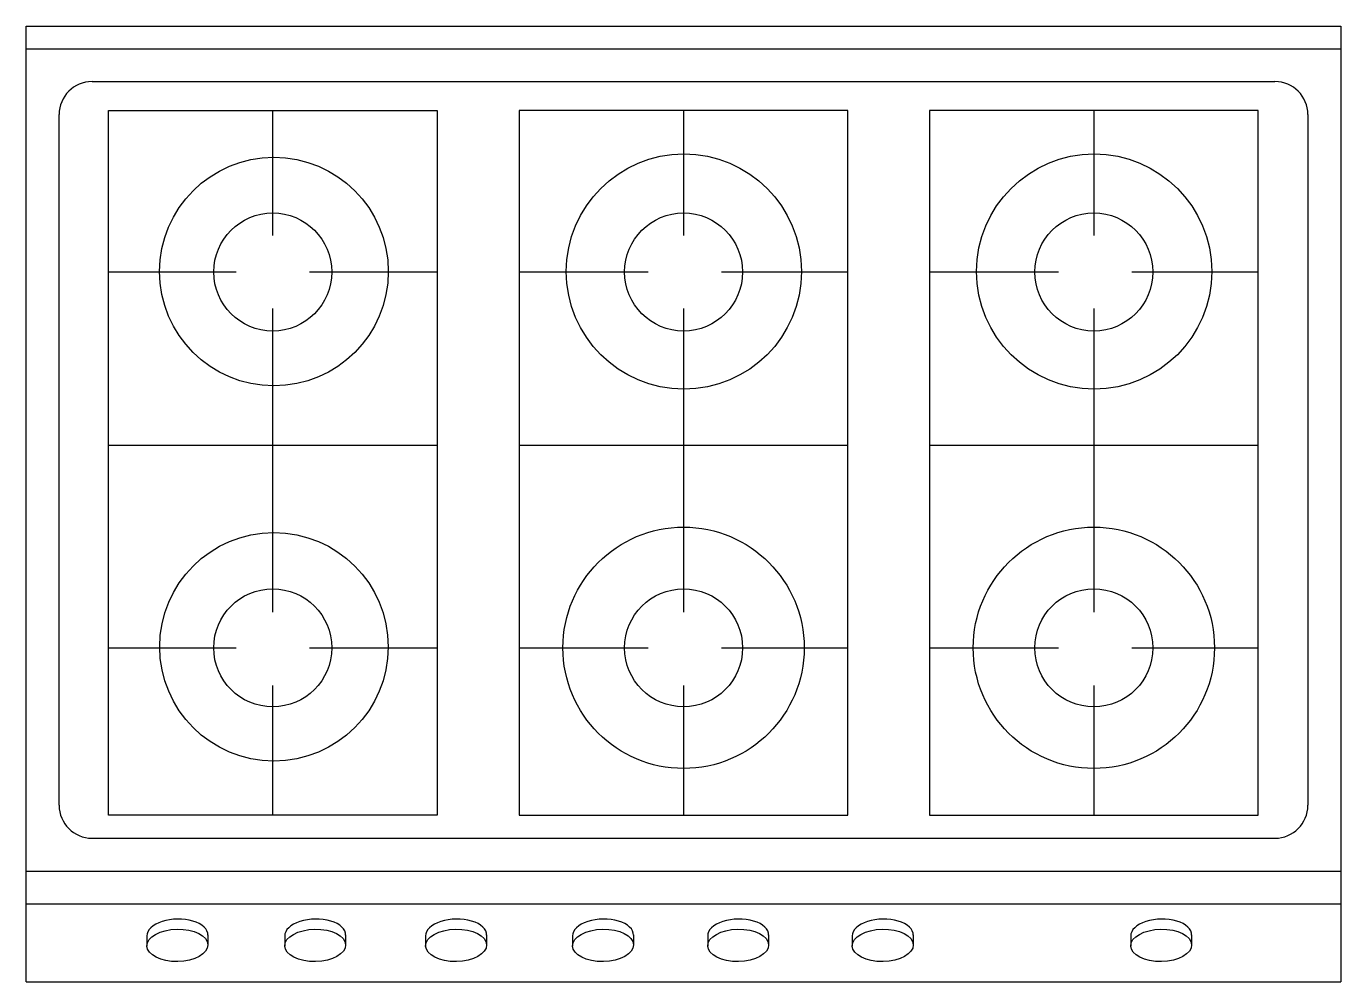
# Model space of a CAD drawing. Extents: x -41.8 to 38.2, y -14 to 44.2.
import ezdxf

# ---------------------------------------------------------------- set-up
doc = ezdxf.new("R2010")
doc.units = 0
doc.header["$MEASUREMENT"] = 0
doc.layers.get('0').update_dxf_attribs({"linetype": 'CONTINUOUS'})

msp = doc.modelspace()

# ---------------------------------------------------------------- linework, layer by layer
for p, q in [((-41.761, 44.17), (38.239, 44.17)), ((-41.761, -13.966), (-41.761, 44.17)), ((38.239, 44.17), (38.239, -13.966)), ((-41.761, 42.803), (38.239, 42.803)), ((-26.76, 31.448), (-26.76, 39.04)), ((-1.757, 39.04), (-1.757, 31.446)), ((23.213, 39.04), (23.213, 31.446)), ((-36.761, 29.219), (-28.988, 29.219)), ((-24.531, 29.219), (-16.759, 29.219)), ((-11.758, 29.219), (-3.907, 29.219)), ((0.55, 29.219), (8.244, 29.219)), ((13.212, 29.219), (21.063, 29.219)), ((25.52, 29.219), (33.214, 29.219)), ((-26.76, 18.672), (-26.76, 26.99)), ((-1.757, 26.992), (-1.757, 18.672)), ((23.213, 26.992), (23.213, 18.672)), ((-26.76, 8.518), (-26.76, 18.672)), ((-1.757, 18.672), (-1.757, 8.517)), ((23.213, 18.672), (23.213, 8.517)), ((-36.761, 6.351), (-28.987, 6.351)), ((-24.532, 6.351), (-16.759, 6.351)), ((-11.758, 6.351), (-3.906, 6.351)), ((0.549, 6.351), (8.244, 6.351)), ((13.212, 6.351), (21.064, 6.351)), ((25.519, 6.351), (33.214, 6.351)), ((-26.76, -3.83), (-26.76, 4.061)), ((-1.757, 4.062), (-1.757, -3.83)), ((23.213, 4.062), (23.213, -3.83)), ((-41.761, -7.233), (38.239, -7.233)), ((-41.761, -9.234), (38.239, -9.234)), ((-41.761, -13.966), (38.239, -13.966))]:
    msp.add_line(p, q)
at = {"color": 1}
for p, q in [((-37.761, 40.803), (34.238, 40.803)), ((-39.761, -3.233), (-39.761, 38.803)), ((-36.761, -3.83), (-36.761, 39.04)), ((-36.761, 39.04), (-16.759, 39.04)), ((-16.759, 39.04), (-16.759, -3.83)), ((-11.758, 39.04), (-11.758, -3.83)), ((8.244, 39.04), (-11.758, 39.04)), ((8.244, -3.83), (8.244, 39.04)), ((33.214, 39.04), (13.212, 39.04)), ((13.212, 39.04), (13.212, -3.83)), ((33.214, -3.83), (33.214, 39.04)), ((36.238, 38.803), (36.238, -3.233)), ((-36.761, 18.672), (-16.759, 18.672)), ((-11.758, 18.672), (8.244, 18.672)), ((13.212, 18.672), (33.214, 18.672)), ((-16.759, -3.83), (-36.761, -3.83)), ((-11.758, -3.83), (8.244, -3.83)), ((13.212, -3.83), (33.214, -3.83)), ((-37.761, -5.233), (34.238, -5.233)), ((-34.417, -11.155), (-34.417, -11.798)), ((-30.713, -11.12), (-30.713, -11.734)), ((-26.031, -11.155), (-26.031, -11.798)), ((-22.327, -11.12), (-22.327, -11.734)), ((-17.454, -11.155), (-17.454, -11.798)), ((-13.75, -11.12), (-13.75, -11.734)), ((-8.515, -11.155), (-8.515, -11.798)), ((-4.811, -11.12), (-4.811, -11.734)), ((-0.289, -11.155), (-0.289, -11.798)), ((3.415, -11.12), (3.415, -11.734)), ((8.512, -11.155), (8.512, -11.798)), ((12.216, -11.12), (12.216, -11.734)), ((25.458, -11.155), (25.458, -11.798)), ((29.162, -11.12), (29.162, -11.734))]:
    msp.add_line(p, q, dxfattribs=at)
for centre, radius in [((-26.688, 29.246), 6.958), ((-1.736, 29.246), 7.158), ((23.234, 29.246), 7.158), ((-1.757, 6.351), 7.342), ((23.213, 6.351), 7.342), ((-26.688, 6.412), 6.954)]:
    msp.add_circle(centre, radius)
for centre in [(-26.76, 29.219), (-1.757, 29.219), (23.213, 29.219), (-26.76, 6.351), (-1.757, 6.351), (23.213, 6.351)]:
    msp.add_circle(centre, 3.591, dxfattribs=at)
for centre, start, end in [((-37.761, 38.803), 90, 180), ((34.238, 38.803), 360, 90), ((-37.761, -3.233), 180, 270), ((34.238, -3.233), 270, 0)]:
    msp.add_arc(centre, 2, start, end, dxfattribs=at)
for centre in [(-32.563, -11.141), (-24.177, -11.141), (-15.601, -11.141), (-6.661, -11.141), (1.564, -11.141), (10.366, -11.141), (27.312, -11.141)]:
    msp.add_ellipse(centre, major_axis=(1.854, 0.04), ratio=0.532709, start_param=6.247921, end_param=9.427873, dxfattribs=at)
for centre in [(-32.563, -11.755), (-24.177, -11.755), (-15.601, -11.755), (-6.661, -11.755), (1.564, -11.755), (10.366, -11.755), (27.312, -11.755)]:
    msp.add_ellipse(centre, major_axis=(1.854, 0.04), ratio=0.532709, dxfattribs=at)

doc.saveas('drawing.dxf')
